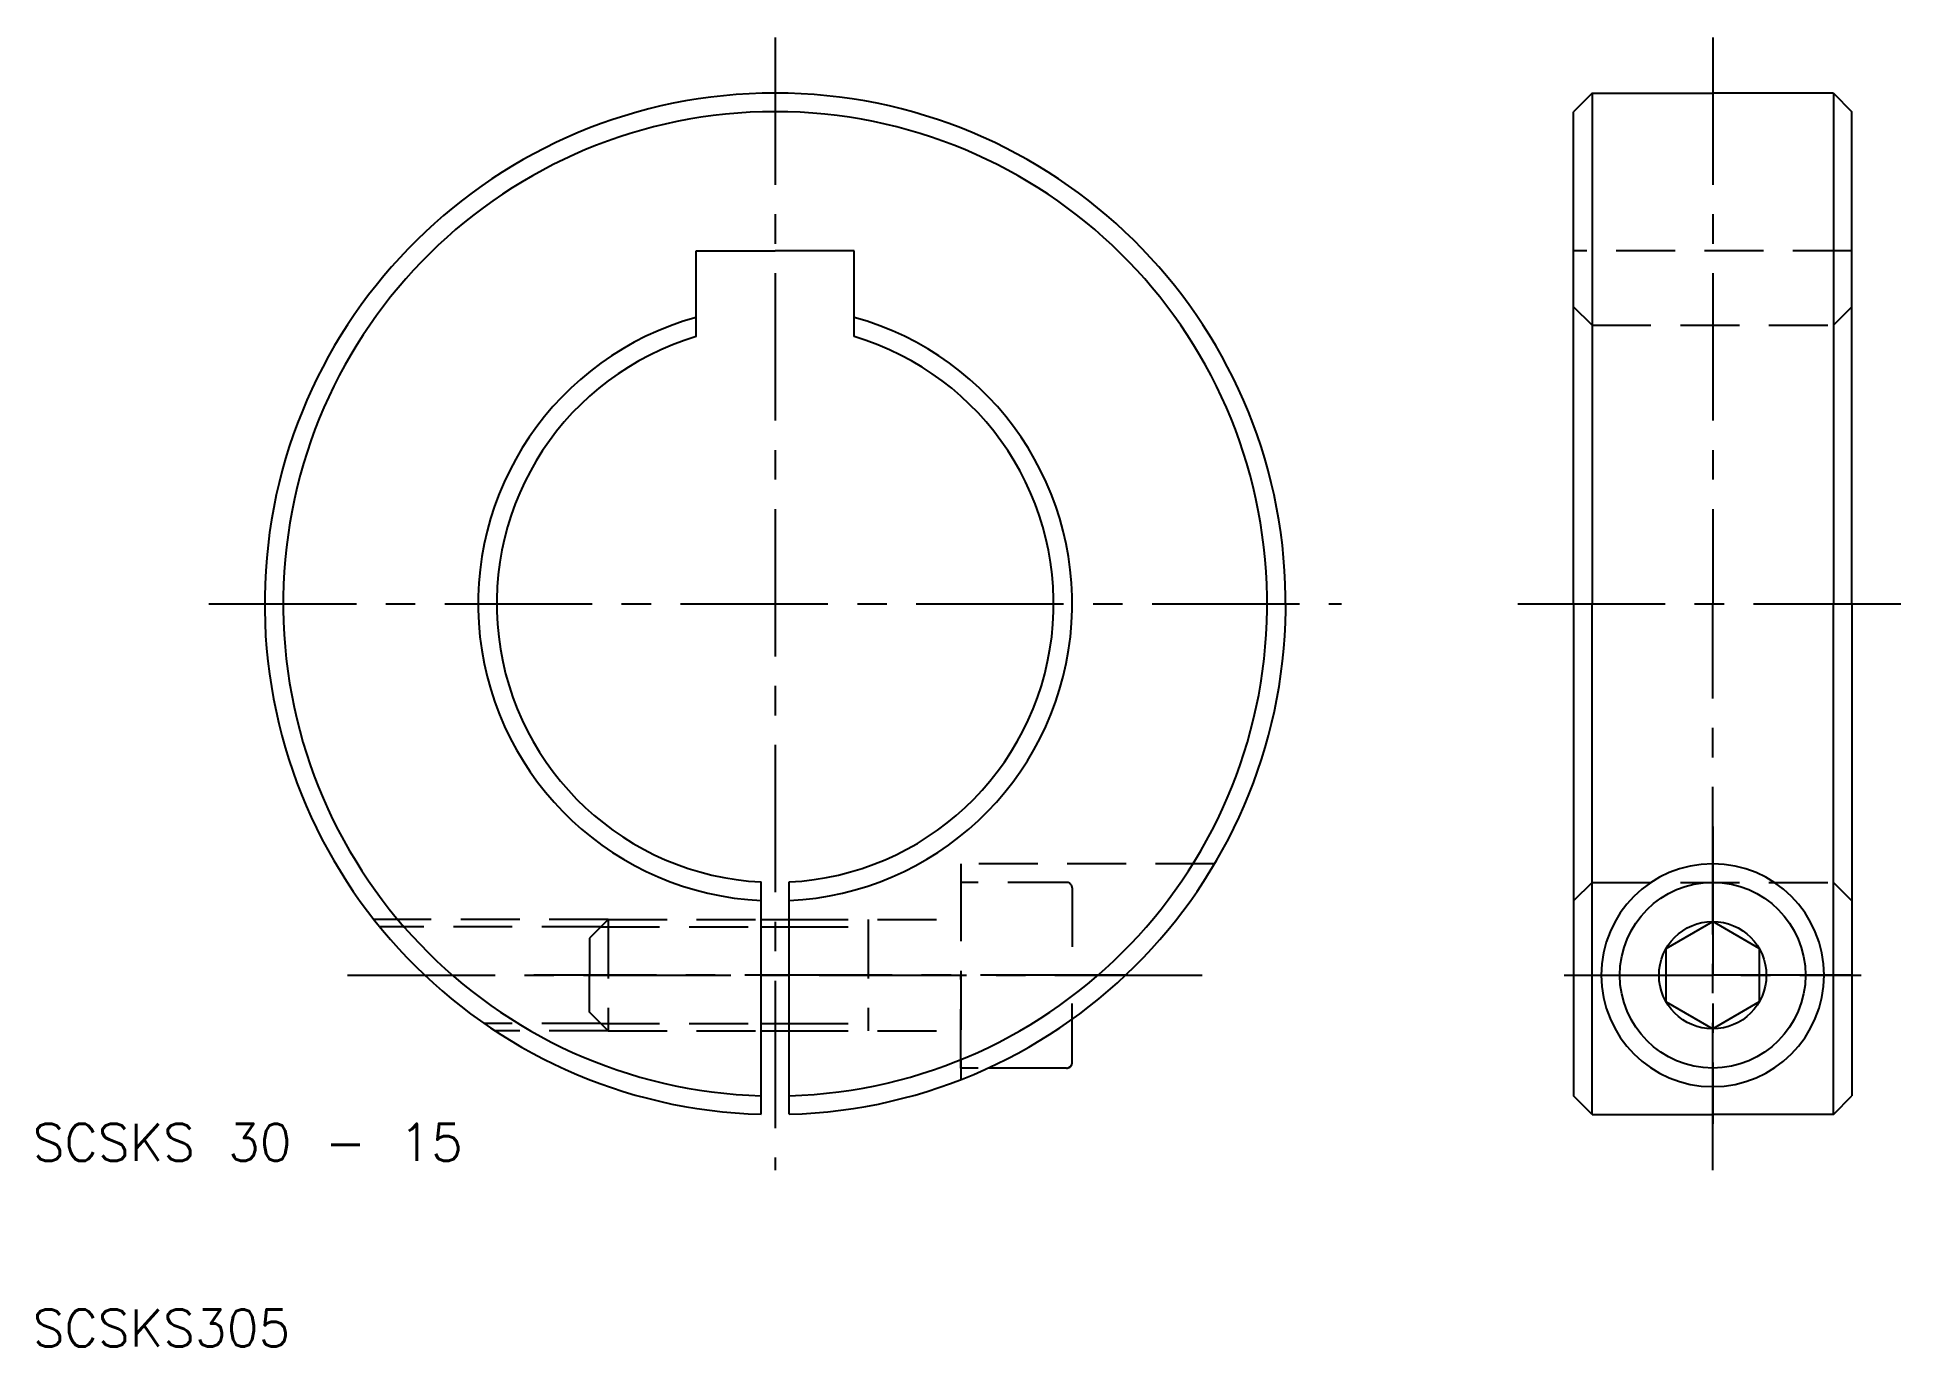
# Model space of a CAD drawing. Extents: x 10 to 111, y 10 to 80.
import ezdxf

# ---------------------------------------------------------------- set-up
doc = ezdxf.new("R2010")
doc.units = 0
doc.header["$LTSCALE"] = 0.25
doc.linetypes.add('CENTER', pattern=[50.8, 31.75, -6.35, 6.35, -6.35])
doc.linetypes.add('DASHED', pattern=[19.05, 12.7, -6.35])
doc.layers.get('0').update_dxf_attribs({"linetype": 'CONTINUOUS'})
doc.layers.add('CENTER', color=1, linetype='CENTER')
doc.styles.get("Standard").update_dxf_attribs({"font": 'txt.shx', "bigfont": 'extfont.shx'})

msp = doc.modelspace()

# ---------------------------------------------------------------- linework, layer by layer
for p, q in [((94, 77.5), (93, 76.5)), ((94, 77.5), (94, 50)), ((94, 77.5), (100.5, 77.5)), ((107, 77.5), (100.5, 77.5)), ((107, 77.5), (107, 50)), ((107, 77.5), (108, 76.5)), ((93, 50), (93, 76.5)), ((108, 50), (108, 76.5)), ((45.75, 69), (50, 69)), ((45.75, 64.39), (45.75, 69)), ((54.25, 69), (50, 69)), ((54.25, 64.39), (54.25, 69)), ((93, 50), (93, 23.5)), ((94, 22.5), (94, 50)), ((107, 22.5), (107, 50)), ((108, 50), (108, 23.5)), ((49.25, 22.51), (49.25, 35.02)), ((50.75, 22.51), (50.75, 35.02)), ((49.25, 33), (50.75, 33)), ((98, 31.44), (100.5, 32.89)), ((103, 31.44), (100.5, 32.89)), ((98, 28.56), (98, 31.44)), ((103, 31.44), (103, 28.56)), ((98, 28.56), (100.5, 27.11)), ((103, 28.56), (100.5, 27.11)), ((66, 25.3), (66, 27.63)), ((49.25, 27), (50.75, 27)), ((65.7, 25), (61.46, 25)), ((94, 22.5), (93, 23.5)), ((107, 22.5), (108, 23.5)), ((94, 22.5), (100.5, 22.5)), ((107, 22.5), (100.5, 22.5))]:
    msp.add_line(p, q)
at = {"color": 3, "linetype": 'DASHED'}
for p, q in [((108, 69), (93, 69)), ((94, 65), (93, 66)), ((107, 65), (108, 66)), ((94, 65), (107, 65)), ((73.67, 36), (60, 36)), ((60, 36), (60, 35)), ((60, 35), (60, 24.38)), ((65.7, 35), (60, 35)), ((66, 34.7), (66, 30)), ((94, 35), (93, 34)), ((94, 35), (107, 35)), ((107, 35), (108, 34)), ((41, 33), (28.38, 33)), ((40.6, 32.6), (28.7, 32.6)), ((41, 33), (40, 32)), ((40.6, 32.6), (49.25, 32.6)), ((41, 33), (49.25, 33)), ((41, 33), (41, 27)), ((50.75, 33), (60, 33)), ((50.75, 32.6), (55, 32.6)), ((55, 33), (55, 27)), ((40, 32), (40, 30)), ((40, 28), (40, 30)), ((60, 25), (60, 30)), ((66, 25.3), (66, 30)), ((40.6, 27.4), (34.33, 27.4)), ((41, 27), (40, 28)), ((40.6, 27.4), (49.25, 27.4)), ((50.75, 27.4), (55, 27.4)), ((41, 27), (34.93, 27)), ((41, 27), (49.25, 27)), ((50.75, 27), (60, 27)), ((65.7, 25), (60, 25))]:
    msp.add_line(p, q, dxfattribs=at)
at = {"color": 3}
for p, q in [((49.25, 32.6), (50.75, 32.6)), ((49.25, 27.4), (50.75, 27.4))]:
    msp.add_line(p, q, dxfattribs=at)
for radius in [5, 2.89]:
    msp.add_circle((100.5, 30), radius)
for centre, radius, start, end in [((50, 50), 27.5, 271.5628, 268.4372), ((50, 50), 26.5, 271.6218, 268.3782), ((50, 50), 16, 105.4041, 267.3133), ((50, 50), 16, 272.6867, 74.5959), ((50, 50), 15, 106.4592, 267.134), ((50, 50), 15, 272.866, 73.5408), ((100.5, 30), 6, 0, 180), ((100.5, 30), 6, 180, 0), ((65.7, 25.3), 0.3, 270, 0)]:
    msp.add_arc(centre, radius, start, end)
at = {"color": 3, "linetype": 'DASHED'}
for centre, start, end in [((65.7, 34.7), 0, 90), ((65.7, 25.3), 270, 0)]:
    msp.add_arc(centre, 0.3, start, end, dxfattribs=at)
at = {"layer": 'CENTER', "color": 1, "linetype": 'CENTER'}
for p, q in [((50, 80.5), (50, 19.5)), ((100.5, 80.5), (100.5, 50)), ((19.5, 50), (80.5, 50)), ((90, 50), (111, 50)), ((100.5, 19.5), (100.5, 50)), ((100.5, 38), (100.5, 22)), ((26.97, 30), (73.03, 30)), ((69, 30), (37, 30)), ((69, 30), (57, 30)), ((92.5, 30), (108.5, 30)), ((93, 30), (100.5, 30)), ((108, 30), (100.5, 30))]:
    msp.add_line(p, q, dxfattribs=at)

# ---------------------------------------------------------------- texts
for s, p in [('SCSKS 30 - 15', (10, 20)), ('SCSKS305', (10, 10))]:
    msp.add_text(s, height=2).set_placement(p)

doc.saveas('drawing.dxf')
